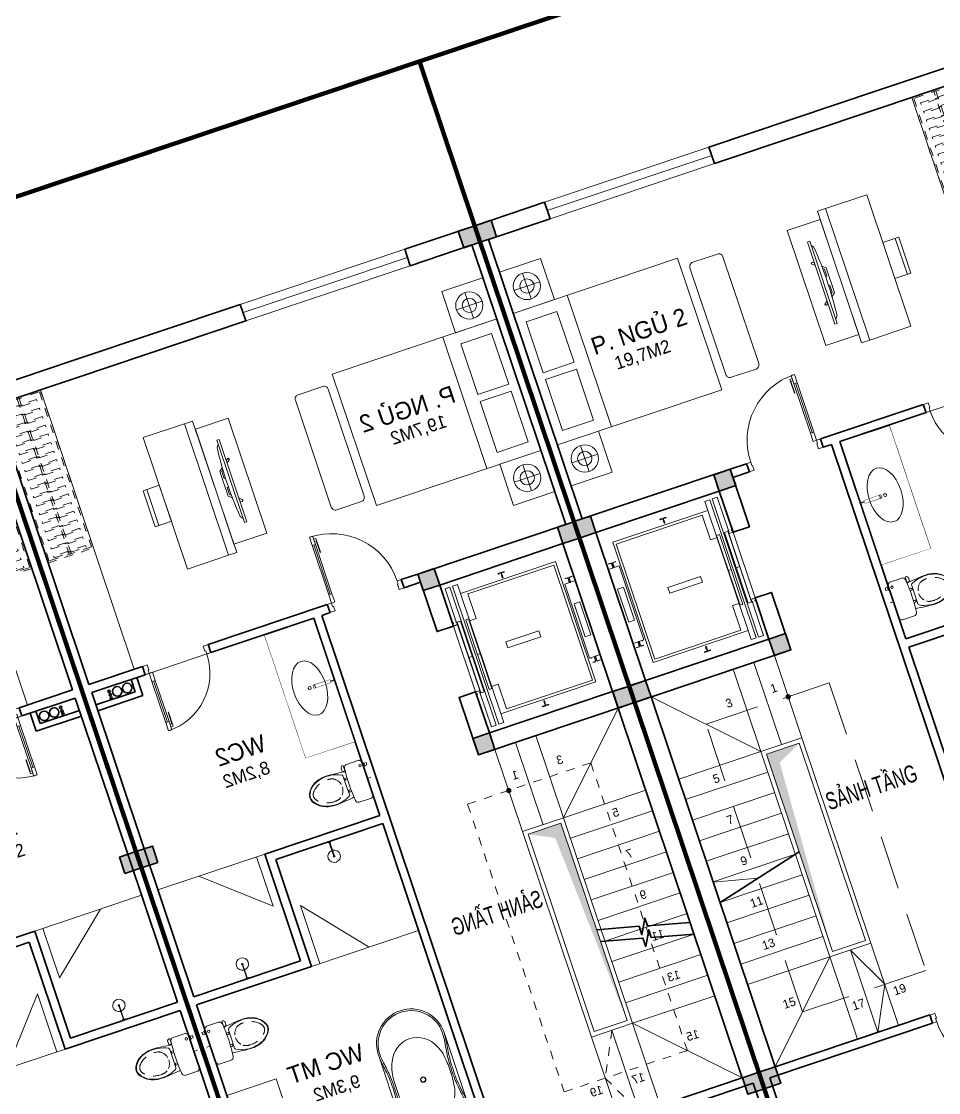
# Model space of a CAD drawing. Header units: metres. Extents: x 568332 to 569219, y 2065964 to 2066430.
# Drawn here: x 568580.95 to 568591.53, y 2066039.25 to 2066051.61 of the extents above; entities that cross this region are included whole.
import ezdxf

# ---------------------------------------------------------------- set-up
doc = ezdxf.new("R2010")
doc.units = ezdxf.units.M
for name, pattern in [('$AUDIT_BAD_LTYPE2', [0]), ('CENTER', [2, 1.25, -0.25, 0.25, -0.25]), ('HIDDEN', [0.375, 0.25, -0.125]), ('HIDDEN2', [0.1875, 0.125, -0.0625]), ('X-5M-G-MB PHONGNGU$0$HIDDEN2', [0.1875, 0.125, -0.0625]), ('xref-thap C (mb tang 32-2)$0$HIDDEN', [0.375, 0.25, -0.125])]:
    doc.linetypes.add(name, pattern=pattern)
doc.layers.get('0').update_dxf_attribs({"linetype": 'CONTINUOUS'})
doc.layers.get('DEFPOINTS').update_dxf_attribs({"linetype": 'CONTINUOUS'})
for name, color, linetype, lineweight in [('-CENTER', 143, 'CENTER', 13), ('-CONCRETE', 1, 'CONTINUOUS', 35), ('-DOOR', 137, 'CONTINUOUS', 9), ('-FURNITURE', 46, 'CONTINUOUS', 9), ('-HATCH', 8, 'CONTINUOUS', 5), ('-KH', 143, 'CONTINUOUS', 13), ('-LINE1', 7, 'CONTINUOUS', 18), ('-LINE2', 252, 'CONTINUOUS', 9), ('-STEEL1', 1, 'CONTINUOUS', 35), ('-TEXT', 7, 'CONTINUOUS', 15), ('-WALL', 4, 'CONTINUOUS', 35), ('TEXT25', 2, 'CONTINUOUS', 13)]:
    doc.layers.add(name, color=color, linetype=linetype, lineweight=lineweight)
for name, color, linetype in [('-RANH GIOI LO DAT', 12, 'CONTINUOUS'), ('ChiaLo', 128, 'CENTER'), ('ViaHeS', 32, 'CONTINUOUS')]:
    doc.layers.add(name, color=color, linetype=linetype)
doc.styles.add('SVN_AVO_thuong', font='')
doc.styles.add('T1', font='', dxfattribs={"height": 200})
doc.styles.get('SVN_AVO_thuong').set_extended_font_data('SVN-Avo')
doc.styles.get('T1').set_extended_font_data('VNgeometric Light')

# ---------------------------------------------------------------- blocks, each defined once
blk = doc.blocks.new('A$C18091ED7')
for p, q in [((0, -42), (0, 0)), ((146, -27), (179, -27)), ((146, -27), (146, -30)), ((146, -30), (166, -30)), ((153, -37), (146, -30)), ((152, 0), (152, -27)), ((152, 0), (179, 0)), ((153, -37), (166, -37)), ((153, -40), (153, -37)), ((153, -40), (178, -40)), ((153, -40), (178, -40)), ((153, -40), (153, -42)), ((185, -30), (166, -30)), ((178, -37), (166, -37)), ((185, -30), (178, -37)), ((178, -37), (178, -40)), ((178, -40), (178, -42)), ((179, 0), (179, -27)), ((179, -27), (185, -27)), ((185, -27), (185, -30)), ((-83, -267), (-83, -300)), ((-83, -278), (-83, -288)), ((-61, -290), (-83, -290)), ((-63, -265), (-81, -265)), ((-61, -267), (-61, -300)), ((61, -267), (61, -300)), ((61, -290), (83, -290)), ((63, -265), (81, -265)), ((83, -267), (83, -300)), ((83, -278), (83, -288)), ((165, -262), (165, -290)), ((168, -260), (228, -260)), ((168, -292), (207, -292)), ((231, -274), (231, -262))]:
    blk.add_line(p, q)
for points in [[(230, -219, -0.137407), (225, -235), (222, -241, -0.236081), (198, -255, -0.051961), (-198, -255, -0.236081), (-222, -241), (-225, -235, -0.137407), (-230, -219), (-230, -72, -0.198912), (-226, -63), (-209, -46, -0.198912), (-200, -42), (0, -42), (200, -42, -0.198912), (209, -46), (226, -63, -0.198912), (230, -72)], [(144, -619, -0.212405), (26, -734, -0.027685), (-1, -739, -0.022279), (-26, -734, -0.212405), (-144, -619, -0.142796), (-167, -428, -0.093005), (-128, -309, -0.256439), (-111, -300), (0, -300), (111, -300, -0.256439), (128, -309, -0.093005), (167, -428, -0.142796)]]:
    blk.add_lwpolyline(points, format="xyb", close=True)
at = {"linetype": 'xref-thap C (mb tang 32-2)$0$HIDDEN', "ltscale": 100}
blk.add_lwpolyline([(61, -669, -0.199031), (0, -699, -0.199031), (-61, -669, -0.218924), (-132, -478, -0.153791), (-112, -404, -0.236701), (0, -348, -0.236701), (112, -404, -0.153791), (132, -478, -0.218924)], format="xyb", close=True, dxfattribs=at)
blk.add_circle((166, -78), 13.9)
for centre, radius, start, end in [((-81, -267), 1.98, 90, 180), ((-63, -267), 1.98, 0, 90), ((63, -267), 1.98, 90, 180), ((81, -267), 1.98, 0, 90), ((168, -262), 2.47, 90, 180), ((168, -290), 2.47, 180, 270), ((207, -277), 15.5, 270, 306.4659), ((168, -225), 80.1, 306.4659, 320.3123), ((228, -274), 2.47, 320.3123, 0)]:
    blk.add_arc(centre, radius, start, end)
for points in [[(-156, -259), (-157, -267), (-164, -328), (-169, -385), (-184, -528), (-136, -679), (-50, -735), (-20, -741), (0, -744)], [(156, -259), (157, -267), (164, -328), (169, -385), (184, -528), (136, -679), (50, -735), (20, -741), (0, -744)]]:
    blk.add_open_spline(points, degree=3, knots=[130.613938, 130.613938, 130.613938, 130.613938, 152.852109, 311.129351, 417.703951, 561.383393, 697.692632, 710.812262, 710.812262, 710.812262, 710.812262])
blk = doc.blocks.new('shower')
for points in [[(180919, -32316), (180912, -32316), (180912, -32147), (180919, -32147)], [(180929, -32327), (180902, -32327), (180902, -32316), (180929, -32316)]]:
    blk.add_lwpolyline(points, close=True)
for radius, start, end in [(72, 272.7907, 267.2093), (8.35, 294.8355, 245.1645)]:
    blk.add_arc((180916, -32147), radius, start, end)
blk = doc.blocks.new('Sink_Cicle')
blk.add_lwpolyline([(17, -50), (-17, -50), (-18, -252), (17, -252)], close=True)
blk.add_circle((0, -300), 17.5)
at = {"layer": 'DEFPOINTS'}
blk.add_line((0, -100), (0, 0), dxfattribs=at)
blk.add_wipeout([(17, -50), (-17, -50), (-18, -252), (17, -252)])
at = {"layer": '-FURNITURE', "linetype": 'Continuous'}
blk.add_ellipse((0, -300), major_axis=(-325, 0), ratio=0.584615, dxfattribs=at)
blk.add_line((-18, -237), (17, -237))
blk = doc.blocks.new('*U185')
at = {"ltscale": 300}
blk.add_lwpolyline([(0, 0), (1500, 0), (1500, -600), (0, -600)], close=True, dxfattribs=at)
blk.add_wipeout([(0, 0), (1500, 0), (1500, -600), (0, -600)], dxfattribs=at)
blk.add_blockref('Sink_Cicle', (750, 0), dxfattribs=at)
blk = doc.blocks.new('A$C52EE6B0C')
for p, q in [((-17.21, 15.73), (17.22, 15.73)), ((-17.21, -15.76), (17.25, -15.76))]:
    blk.add_line(p, q)
for radius in [1.2, 1.06]:
    blk.add_circle((0, -0.01), radius)
for centre, radius, start, end in [((-17.24, -0.01), 15.75, 90, 180.006), ((-17.26, 0.1), 14.92, 89.8926, 114.0143), ((-18.18, -21.57), 37.31, 80.3254, 88.5595), ((-17.86, -16.41), 31.44, 80.9553, 88.8517), ((3.49, 116.01), 102.69, 260.8064, 264.3565), ((10, 158.8), 145.24, 261.3218, 262.6566), ((-0.88, 77.07), 62.8, 262.9723, 270.8035), ((0.89, 77.07), 62.8, 269.1965, 277.0277), ((-18.44, 226.88), 214.55, 276.9922, 278.5968), ((-9.99, 158.8), 145.24, 277.3434, 278.6782), ((18.19, -21.57), 37.31, 91.4405, 99.6746), ((17.5, -11.01), 26.04, 90.5716, 98.5262), ((17.38, 0.65), 14.38, 65.524, 90.5716), ((17.25, -0.01), 15.75, 359.994, 90), ((-17.21, 0), 15.03, 114.0143, 180.0588), ((-7.45, -0.4), 12.19, 113.3669, 178.172), ((-5.42, -2.21), 14.69, 98.5198, 117.8513), ((-0.26, -36.68), 49.55, 89.6984, 98.5198), ((-0.44, 89.41), 75.84, 265.3361, 270.3355), ((0.58, 84.46), 70.9, 269.5363, 275.751), ((0.27, -36.68), 49.55, 81.4802, 90.3016), ((5.43, -2.21), 14.69, 62.1487, 81.4802), ((7.46, -0.4), 12.19, 1.828, 66.6331), ((17.03, -0.12), 15.22, 0.4019, 65.524), ((28.3, 2.77), 0.286, 160.8079, 185.6776), ((1.03, 0.06), 27.11, 359.8448, 5.6776), ((28.15, 2.82), 0.123, 123.4741, 160.8079), ((28.12, 2.87), 0.0732, 85.7912, 123.4741), ((28.11, 2.83), 0.109, 39.0943, 85.7912), ((27.99, 2.72), 0.275, 4.9413, 41.0024), ((1.84, 0.05), 26.56, 359.8607, 5.8154), ((-17.24, -0.02), 15.75, 179.994, 270), ((-17.21, -0.03), 15.03, 179.9411, 245.9857), ((-7.45, 0.37), 12.19, 181.828, 246.6331), ((7.46, 0.37), 12.19, 293.3669, 358.172), ((17.25, -0.02), 15.75, 270, 0.006), ((17.03, 0.09), 15.22, 294.476, 359.5981), ((1.03, -0.09), 27.11, 354.3224, 0.1552), ((28.3, -2.8), 0.286, 174.3224, 199.1921), ((28.15, -2.85), 0.123, 199.1921, 236.5259), ((28.12, -2.89), 0.0732, 236.5259, 274.2088), ((28.11, -2.86), 0.109, 274.2088, 320.9057), ((27.99, -2.75), 0.275, 318.9976, 355.0587), ((1.84, -0.08), 26.56, 354.1846, 0.1393), ((-17.26, -0.13), 14.92, 245.9857, 270.1074), ((3.49, -116.04), 102.69, 95.6435, 99.1936), ((-5.42, 2.18), 14.69, 242.1487, 261.4802), ((-0.88, -77.1), 62.8, 89.1965, 97.0277), ((-0.26, 36.65), 49.55, 261.4802, 270.3016), ((-0.44, -89.44), 75.84, 89.6645, 94.6639), ((0.27, 36.65), 49.55, 269.6984, 278.5198), ((0.58, -84.49), 70.9, 84.249, 90.4637), ((0.89, -77.1), 62.8, 82.9723, 90.8035), ((5.43, 2.18), 14.69, 278.5198, 297.8513), ((-18.44, -226.91), 214.55, 81.4032, 83.0078), ((17.38, -0.67), 14.38, 269.4284, 294.476), ((-18.18, 21.54), 37.31, 271.4405, 279.6746), ((-17.86, 16.38), 31.44, 271.1483, 279.0447), ((10, -158.82), 145.24, 97.3434, 98.6782), ((-9.99, -158.82), 145.24, 81.3218, 82.6566), ((18.19, 21.54), 37.31, 260.3254, 268.5595), ((17.5, 10.99), 26.04, 261.4738, 269.4284)]:
    blk.add_arc(centre, radius, start, end)
at = {"layer": 'DEFPOINTS'}
for tag, p in [('MODELNUMBER', (0, 0)), ('TRADENAME', (0, 0)), ('PRODUCT', (0, 0)), ('MATERIAL', (0, -0.01))]:
    blk.add_attdef(tag, p, '', height=0.001, dxfattribs=at)
blk = doc.blocks.new('XR.MB.LM123$0$tvi 1')
blk.add_lwpolyline([(29, 0), (29, -1000), (0, -1000), (0, 0)], close=True)
for points in [[(29, -50), (52, -81)], [(-24, -236), (-39, -252)], [(0, -256), (-24, -236)], [(0, -285), (-39, -252)], [(70, -315), (111, -350), (111, -650), (70, -685)], [(89, -446), (89, -360), (71, -345)], [(89, -446), (73, -446)], [(89, -554), (89, -640), (71, -655)], [(89, -554), (73, -554)], [(0, -715), (-39, -748)], [(-24, -764), (-39, -748)], [(0, -744), (-24, -764)], [(29, -950), (52, -919)]]:
    blk.add_lwpolyline(points)
blk.add_arc((-4025, -500), 4099, 354.1311, 5.8689)
blk = doc.blocks.new('*U188')
at = {"linetype": 'X-5M-G-MB PHONGNGU$0$HIDDEN2'}
for points in [[(0, 600), (0, 0), (2098, 0), (2098, 600)], [(2078, 580), (2078, 20), (20, 20), (20, 580)], [(2078, 287), (2078, 313), (20, 313), (20, 287)], [(114, 319), (109, 319), (109, 280), (114, 280)], [(228, 319), (223, 319), (223, 280), (228, 280)], [(342, 319), (337, 319), (337, 280), (342, 280)], [(456, 319), (451, 319), (451, 280), (456, 280)], [(570, 319), (565, 319), (565, 280), (570, 280)], [(684, 319), (679, 319), (679, 280), (684, 280)], [(798, 319), (793, 319), (793, 280), (798, 280)], [(912, 319), (907, 319), (907, 280), (912, 280)], [(1026, 319), (1021, 319), (1021, 280), (1026, 280)], [(1140, 319), (1135, 319), (1135, 280), (1140, 280)], [(1254, 319), (1249, 319), (1249, 280), (1254, 280)], [(1368, 319), (1363, 319), (1363, 280), (1368, 280)], [(1482, 319), (1477, 319), (1477, 280), (1482, 280)], [(1596, 319), (1591, 319), (1591, 280), (1596, 280)], [(1710, 319), (1705, 319), (1705, 280), (1710, 280)], [(1824, 319), (1819, 319), (1819, 280), (1824, 280)], [(1938, 319), (1933, 319), (1933, 280), (1938, 280)], [(2052, 319), (2047, 319), (2047, 280), (2052, 280)]]:
    blk.add_lwpolyline(points, close=True, dxfattribs=at)
for points in [[(122, 313), (122, 515), (100, 515), (100, 313)], [(236, 313), (236, 515), (214, 515), (214, 313)], [(350, 313), (350, 515), (328, 515), (328, 313)], [(464, 313), (464, 515), (442, 515), (442, 313)], [(578, 313), (578, 515), (556, 515), (556, 313)], [(692, 313), (692, 515), (670, 515), (670, 313)], [(806, 313), (806, 515), (784, 515), (784, 313)], [(920, 313), (920, 515), (898, 515), (898, 313)], [(1034, 313), (1034, 515), (1012, 515), (1012, 313)], [(1148, 313), (1148, 515), (1126, 515), (1126, 313)], [(1262, 313), (1262, 515), (1240, 515), (1240, 313)], [(1376, 313), (1376, 515), (1354, 515), (1354, 313)], [(1490, 313), (1490, 515), (1468, 515), (1468, 313)], [(1604, 313), (1604, 515), (1582, 515), (1582, 313)], [(1718, 313), (1718, 515), (1696, 515), (1696, 313)], [(1832, 313), (1832, 515), (1810, 515), (1810, 313)], [(1946, 313), (1946, 515), (1924, 515), (1924, 313)], [(2060, 313), (2060, 515), (2038, 515), (2038, 313)], [(100, 287), (100, 92), (122, 92), (122, 287)], [(214, 287), (214, 92), (236, 92), (236, 287)], [(328, 287), (328, 92), (350, 92), (350, 287)], [(442, 287), (442, 92), (464, 92), (464, 287)], [(556, 287), (556, 92), (578, 92), (578, 287)], [(670, 287), (670, 92), (692, 92), (692, 287)], [(784, 287), (784, 92), (806, 92), (806, 287)], [(898, 287), (898, 92), (920, 92), (920, 287)], [(1012, 287), (1012, 92), (1034, 92), (1034, 287)], [(1126, 287), (1126, 92), (1148, 92), (1148, 287)], [(1240, 287), (1240, 92), (1262, 92), (1262, 287)], [(1354, 287), (1354, 92), (1376, 92), (1376, 287)], [(1468, 287), (1468, 92), (1490, 92), (1490, 287)], [(1582, 287), (1582, 92), (1604, 92), (1604, 287)], [(1696, 287), (1696, 92), (1718, 92), (1718, 287)], [(1810, 287), (1810, 92), (1832, 92), (1832, 287)], [(1924, 287), (1924, 92), (1946, 92), (1946, 287)], [(2038, 287), (2038, 92), (2060, 92), (2060, 287)]]:
    blk.add_lwpolyline(points, dxfattribs=at)
blk = doc.blocks.new('X-5M-G-MB PHONGNGU$0$A$C25DB0C3F')
at = {"elevation": 0}
for points in [[(0, 438), (197, 438), (197, 0), (0, 0)], [(197, 438), (197, 0), (0, 0), (0, 438)]]:
    blk.add_lwpolyline(points, close=True, dxfattribs=at)
at = {"elevation": 0, "flags": 128}
blk.add_lwpolyline([(44, 438), (44, 0)], dxfattribs=at)
blk = doc.blocks.new('G1600')
for p, q in [((137477, -212827), (139077, -212827)), ((137228, -213392), (137228, -213077)), ((139326, -213392), (139326, -213077)), ((137385, -213234), (137070, -213234)), ((139169, -213234), (139484, -213234))]:
    blk.add_line(p, q)
blk.add_lwpolyline([(137477, -213484), (137477, -211484), (139077, -211484), (139077, -213484), (137477, -213484)])
for points in [[(136977, -213484), (136977, -212984), (137477, -212984), (137477, -213484)], [(137617, -213375), (137617, -212999), (138235, -212999), (138235, -213375)], [(138937, -213375), (138937, -212999), (138320, -212999), (138320, -213375)], [(139577, -213484), (139577, -212984), (139077, -212984), (139077, -213484)]]:
    blk.add_lwpolyline(points, close=True)
for centre, radius in [((137228, -213234), 157), ((139326, -213234), 157), ((137228, -213234), 82.4), ((139326, -213234), 82.4)]:
    blk.add_circle(centre, radius)
blk = doc.blocks.new('X-5M-DH-2-CORE$0$A$C75E80C28')
at = {"layer": '-LINE2', "linetype": 'Continuous', "ltscale": 2}
for p, q in [((-557, -112), (-560, -112)), ((-510, -22), (-510, -51)), ((-507, -22), (-510, -22)), ((-510, -109), (-510, -79)), ((-507, -22), (-507, -51)), ((-507, -109), (-507, -79)), ((-456, -57), (-501, -57)), ((-456, -60), (-501, -60)), ((-456, -70), (-501, -70)), ((-456, -73), (-501, -73)), ((-453, -63), (-453, -67)), ((-450, -63), (-450, -67)), ((450, -63), (450, -67)), ((453, -63), (453, -67)), ((456, -57), (501, -57)), ((456, -60), (501, -60)), ((456, -70), (501, -70)), ((456, -73), (501, -73)), ((457, -112), (460, -112)), ((507, -22), (510, -22)), ((507, -22), (507, -51)), ((507, -109), (507, -79)), ((510, -22), (510, -51)), ((510, -109), (510, -79)), ((-731, -149), (731, -149)), ((-731, -1305), (-731, -149)), ((-700, -179), (700, -179)), ((-700, -1225), (-700, -179)), ((700, -1225), (700, -179)), ((731, -1305), (731, -149)), ((-700, -1225), (-400, -1225)), ((-400, -1305), (-400, -1225)), ((700, -1225), (400, -1225)), ((400, -1305), (400, -1225)), ((840, -1305), (-840, -1305)), ((-840, -1365), (-840, -1305)), ((425, -1309), (-425, -1309)), ((-425, -1343), (-425, -1309)), ((425, -1343), (-425, -1343)), ((0, -1309), (0, -1343)), ((425, -1343), (425, -1309)), ((840, -1365), (840, -1305)), ((840, -1365), (-840, -1365)), ((840, -1395), (-840, -1395)), ((-840, -1395), (-840, -1455)), ((-840, -1455), (-435, -1455)), ((-435, -1450), (-435, -1460)), ((-435, -1450), (-400, -1450)), ((-435, -1460), (-425, -1460)), ((-433, -1452), (-433, -1458)), ((-433, -1452), (-402, -1452)), ((-433, -1458), (-425, -1458)), ((430, -1406), (-430, -1406)), ((-430, -1406), (-430, -1446)), ((430, -1446), (-430, -1446)), ((-425, -1458), (-425, -1460)), ((-402, -1452), (-402, -1498)), ((400, -1450), (-400, -1450)), ((-400, -1450), (-400, -1500)), ((0, -1406), (0, -1446)), ((400, -1450), (400, -1500)), ((435, -1450), (400, -1450)), ((402, -1452), (402, -1498)), ((433, -1452), (402, -1452)), ((433, -1458), (425, -1458)), ((425, -1458), (425, -1460)), ((435, -1460), (425, -1460)), ((430, -1406), (430, -1446)), ((433, -1452), (433, -1458)), ((435, -1450), (435, -1460)), ((840, -1455), (435, -1455)), ((840, -1395), (840, -1455)), ((-435, -1490), (-435, -1500)), ((-435, -1490), (-425, -1490)), ((-435, -1500), (-400, -1500)), ((-433, -1492), (-433, -1498)), ((-433, -1492), (-425, -1492)), ((-433, -1498), (-402, -1498)), ((-425, -1490), (-425, -1492)), ((435, -1500), (400, -1500)), ((433, -1498), (402, -1498)), ((425, -1490), (425, -1492)), ((435, -1490), (425, -1490)), ((433, -1492), (425, -1492)), ((433, -1492), (433, -1498)), ((435, -1490), (435, -1500))]:
    blk.add_line(p, q, dxfattribs=at)
for points in [[(-450, 0), (-450, -130), (450, -130), (450, 0)], [(-200, -29), (200, -29), (200, -101), (-200, -101)], [(-36, -584), (36, -584), (36, -984), (-36, -984)]]:
    blk.add_lwpolyline(points, close=True, dxfattribs=at)
for points in [[(-780, -789), (-751, -789, 0.414214), (-750, -788), (-750, -784), (-750, -780, 0.414214), (-751, -779), (-780, -779, -0.256978), (-784, -782), (-798, -782, -0.414214), (-801, -779), (-804, -749, 0.414214), (-807, -746), (-812, -746), (-812, -784), (-812, -821), (-807, -821, 0.414214), (-804, -818), (-801, -789, -0.414214), (-798, -786), (-784, -786, -0.256978), (-780, -789)], [(780, -789), (751, -789, -0.414214), (750, -788), (750, -784), (750, -780, -0.414214), (751, -779), (780, -779, 0.256978), (784, -782), (798, -782, 0.414214), (801, -779), (804, -749, -0.414214), (807, -746), (812, -746), (812, -784), (812, -821), (807, -821, -0.414214), (804, -818), (801, -789, 0.414214), (798, -786), (784, -786, 0.256978), (780, -789)]]:
    blk.add_lwpolyline(points, format="xyb", dxfattribs=at)
for centre, radius, start, end in [((-501, -51), 9.4, 180, 270), ((-501, -79), 9.4, 90, 180), ((-501, -51), 6.2, 180, 270), ((-501, -79), 6.2, 90, 180), ((-456, -63), 6.2, 0, 90), ((-456, -63), 3, 0, 90), ((-456, -67), 6.2, 270, 0), ((-456, -67), 3, 270, 0), ((456, -63), 6.2, 90, 180), ((456, -67), 6.2, 180, 270), ((456, -63), 3, 90, 180), ((456, -67), 3, 180, 270), ((501, -51), 6.2, 270, 0), ((501, -51), 9.4, 270, 0), ((501, -79), 9.4, 0, 90), ((501, -79), 6.2, 0, 90)]:
    blk.add_arc(centre, radius, start, end, dxfattribs=at)
blk = doc.blocks.new('A$C5C575821')
at = {"layer": '-CONCRETE'}
h = blk.add_hatch(color=256, dxfattribs=at)
h.dxf.hatch_style = 1
h.paths.add_polyline_path([(0, 200), (0, 0), (200, 0), (200, 200)])
blk.add_lwpolyline([(0, 0), (200, 0), (200, 200), (0, 200)], close=True, dxfattribs=at)
blk = doc.blocks.new('A$C3F71457E')
at = {"layer": '-CONCRETE'}
blk.add_lwpolyline([(0, -100), (0, 400), (-1500, 400), (-1500, -1400), (0, -1400), (0, -900), (200, -900), (200, -1600), (-1700, -1600), (-1700, 600), (200, 600), (200, -100), (0, -100)], dxfattribs=at)
at = {"layer": '-LINE1'}
blk.add_line((0, -900), (0, -100), dxfattribs=at)
at = {"layer": '-WALL'}
for p in [(-1700, 400), (0, 400), (-1700, -1600), (0, -1600)]:
    blk.add_blockref('A$C5C575821', p, dxfattribs=at)
at = {"color": 2, "rotation": 90}
blk.add_blockref('X-5M-DH-2-CORE$0$A$C75E80C28', (-1500, -500), dxfattribs=at)
blk = doc.blocks.new('*U148')
at = {"linetype": '$AUDIT_BAD_LTYPE2'}
for p, q in [((70, 100), (70, 600)), ((90, 600), (90, 100))]:
    blk.add_line(p, q, dxfattribs=at)
for points in [[(50, 600), (90, 600), (90, 700), (50, 700), (50, 600)], [(50, 603), (50, 100)], [(50, 100), (90, 100), (90, 0), (50, 0), (50, 100)]]:
    blk.add_lwpolyline(points)
for points in [[(118, 495), (118, 664), (90, 664), (90, 636), (113, 636), (113, 495)], [(0, 0), (50, 0), (50, -40), (60, -40), (60, -100), (0, -100)], [(800, 0), (750, 0), (750, -40), (740, -40), (740, -100), (800, -100)]]:
    blk.add_lwpolyline(points, close=True)
at = {"linetype": '$AUDIT_BAD_LTYPE2', "ltscale": 0.3}
blk.add_arc((50, 0), 700, 0, 90, dxfattribs=at)
blk = doc.blocks.new('*U149')
at = {"linetype": '$AUDIT_BAD_LTYPE2'}
for p, q in [((70, 100), (70, 700)), ((90, 700), (90, 100))]:
    blk.add_line(p, q, dxfattribs=at)
for points in [[(50, 700), (90, 700), (90, 800), (50, 800), (50, 700)], [(50, 703), (50, 100)], [(50, 100), (90, 100), (90, 0), (50, 0), (50, 100)]]:
    blk.add_lwpolyline(points)
for points in [[(118, 595), (118, 764), (90, 764), (90, 736), (113, 736), (113, 595)], [(0, 0), (50, 0), (50, -40), (60, -40), (60, -100), (0, -100)], [(900, 0), (850, 0), (850, -40), (840, -40), (840, -100), (900, -100)]]:
    blk.add_lwpolyline(points, close=True)
at = {"linetype": '$AUDIT_BAD_LTYPE2', "ltscale": 0.3}
blk.add_arc((50, 0), 800, 0, 90, dxfattribs=at)
blk = doc.blocks.new('TRUC M4')
at = {"layer": '-WALL'}
for p in [(-200, 14600), (-200, 9000), (5600, 9000), (-200, 4300)]:
    blk.add_blockref('A$C5C575821', p, dxfattribs=at)
blk = doc.blocks.new('M4- T3')
at = {"layer": '-HATCH', "true_color": 0x8c8896}
h = blk.add_hatch(color=252, dxfattribs=at)
h.dxf.hatch_style = 1
edge = h.paths.add_edge_path()
edge.add_arc((718472, 40240), 24.6, 0, 360)
h = blk.add_hatch(color=252, dxfattribs=at)
h.dxf.hatch_style = 1
h.paths.add_polyline_path([(718422, 39691), (718023, 39691), (718023, 37291), (718138, 39552)])
at = {"layer": '-CONCRETE'}
for centre, radius in [((722268, 42761, 0), 55), ((722389, 42761, 0), 55), ((722479, 42792, 0), 13), ((722479, 42750, 0), 13), ((722479, 42712, 0), 13)]:
    blk.add_circle(centre, radius, dxfattribs=at)
at = {"layer": '-DOOR'}
blk.add_line((721223, 42841), (722023, 42841), dxfattribs=at)
blk.add_lwpolyline([(717623, 46541), (719623, 46541), (719623, 46341), (717623, 46341)], close=True, dxfattribs=at)
blk.add_lwpolyline([(717623, 46441), (719623, 46441)], dxfattribs=at)
at = {"layer": '-FURNITURE'}
for p, q in [((721373, 40441), (722673, 40441)), ((719973, 39041), (721273, 39041))]:
    blk.add_line(p, q, dxfattribs=at)
for points in [[(722123, 42941), (722123, 46341), (722673, 46341), (722673, 42941)], [(720573, 45441), (720673, 45441), (720673, 43841), (720573, 43841)], [(720673, 45441), (721173, 45441), (721173, 43841), (720673, 43841)], [(720173, 43942), (720173, 45341), (720573, 45341), (720573, 43942)], [(722673, 36241), (722673, 37940), (722073, 37940), (722073, 36241)]]:
    blk.add_lwpolyline(points, close=True, dxfattribs=at)
blk.add_lwpolyline([(719023, 45341), (719323, 45341, -0.414214), (719373, 45291), (719373, 43991, -0.414214), (719323, 43941), (719023, 43941, -0.414214), (718973, 43991), (718973, 45291, -0.414214)], format="xyb", close=True, dxfattribs=at)
for points in [[(721473, 40441), (721473, 39841), (722173, 40441)], [(721173, 39041), (721173, 39747), (720573, 39041)]]:
    blk.add_lwpolyline(points, dxfattribs=at)
at = {"layer": '-KH', "linetype": 'HIDDEN2', "ltscale": 5}
blk.add_lwpolyline([(718972, 36741), (717473, 36741), (717473, 40241), (718972, 40241)], close=True, dxfattribs=at)
blk.add_lwpolyline([(718223, 37241), (718472, 36741), (718223, 36241)], dxfattribs=at)
at = {"layer": '-KH'}
blk.add_circle((718472, 40240), 24.6, dxfattribs=at)
at = {"layer": '-LINE1'}
for p, q in [((717973, 39741), (716973, 40741)), ((717973, 40741), (717973, 39741)), ((718223, 39741), (718223, 40741)), ((718223, 40741), (718223, 39741)), ((718472, 39741), (718472, 40741)), ((718472, 40741), (718472, 39741)), ((717973, 36241), (717973, 37241)), ((718223, 37241), (718223, 36241)), ((718223, 36241), (718223, 37241)), ((718472, 37241), (718472, 36241)), ((718472, 36241), (718472, 37241))]:
    blk.add_line(p, q, dxfattribs=at)
at = {"layer": '-LINE1', "lineweight": 18}
for p, q in [((717973, 39741), (716973, 39741)), ((717973, 39491), (716973, 39491)), ((717973, 39241), (716973, 39241)), ((717973, 38991), (716973, 38991)), ((717973, 38741), (716973, 38741)), ((717973, 38491), (716973, 38491)), ((717973, 38241), (716973, 38241)), ((717973, 37991), (716973, 37991)), ((717973, 37741), (716973, 37741)), ((717973, 37491), (716973, 37491)), ((717973, 37241), (716973, 36241)), ((717973, 37241), (716973, 37241))]:
    blk.add_line(p, q, dxfattribs=at)
at = {"layer": '-LINE1'}
for points in [[(718472, 37241), (717973, 37241), (717973, 39741), (718472, 39741)], [(718422, 37291), (718023, 37291), (718023, 39691), (718422, 39691)]]:
    blk.add_lwpolyline(points, close=True, dxfattribs=at)
at = {"layer": '-RANH GIOI LO DAT', "linetype": 'HIDDEN', "ltscale": 10, "const_width": 50}
blk.add_lwpolyline([(716773, 48541), (722773, 48541), (722773, 28541), (716773, 28541)], close=True, dxfattribs=at)
at = {"layer": '-WALL'}
for p, q in [((721673, 46541), (722773, 46541)), ((722773, 46541), (722773, 31541)), ((722673, 46341), (721673, 46341)), ((722673, 42941), (722673, 46341)), ((718873, 42941), (718673, 42941)), ((718873, 42941), (718873, 42841)), ((719773, 42841), (719773, 42941)), ((719773, 42941), (721223, 42941)), ((721223, 42941), (721223, 42841)), ((722023, 42841), (722023, 42941)), ((722023, 42941), (722673, 42941)), ((718873, 42841), (718673, 42841)), ((719873, 42841), (719773, 42841)), ((719873, 36241), (719873, 42841)), ((722673, 42841), (722023, 42841)), ((722123, 42621), (722123, 42841)), ((722193, 42691), (722193, 42841)), ((722673, 40941), (722673, 42841)), ((722193, 42691), (722673, 42691)), ((722123, 42621), (722673, 42621)), ((722673, 39141), (722673, 40941)), ((716773, 31541), (716773, 40741)), ((716973, 40741), (716973, 36241)), ((721373, 40441), (719972, 40441)), ((721373, 40441), (721373, 39141)), ((721273, 40341), (719972, 40341)), ((719972, 40341), (719972, 36241)), ((721273, 39041), (721273, 40341)), ((721373, 39141), (722673, 39141)), ((722673, 39041), (721273, 39041)), ((722673, 36241), (722673, 39041)), ((716973, 36241), (718853, 36241)), ((716873, 36141), (718853, 36141)), ((718853, 36141), (716873, 36141)), ((716873, 36141), (716873, 31741))]:
    blk.add_line(p, q, dxfattribs=at)
for points in [[(716773, 42942), (716772, 46541), (717623, 46541), (717623, 46341)], [(721673, 46541), (719623, 46541), (719623, 46341), (721673, 46341)], [(717623, 46341), (716873, 46341), (716873, 42942)], [(718673, 42841), (718673, 42941)], [(718673, 42941), (718673, 42841)], [(718873, 42841), (718873, 42941)], [(718023, 38396), (717546, 38277), (717546, 38175), (717453, 38347), (717453, 38253), (716973, 38133)], [(718023, 38254), (717546, 38135), (717546, 38033), (717453, 38205), (717453, 38111), (716973, 37991)]]:
    blk.add_lwpolyline(points, dxfattribs=at)
at = {"layer": '-DOOR', "xscale": -1}
blk.add_blockref('*U149', (719773, 42941), dxfattribs=at)
at = {"layer": '-DOOR', "rotation": 180}
blk.add_blockref('*U148', (722023, 42841), dxfattribs=at)
at = {"layer": '-FURNITURE', "extrusion": (0, 0, -1), "xscale": 0.916666666665974, "yscale": 0.916666666665974, "zscale": -0.916666666665974, "rotation": 270}
blk.add_blockref('*U188', (-722673, 46341), dxfattribs=at)
at = {"layer": '-FURNITURE'}
for name, p, rotation in [('G1600', (930357, 182918), 270), ('A$C18091ED7', (719930, 40891), 89.99999999999999), ('shower', (901538, 8015), 180)]:
    blk.add_blockref(name, p, dxfattribs=dict(at, rotation=rotation))
at = {"layer": '-FURNITURE', "extrusion": (0, 0, -1), "rotation": 179.9963102775916}
blk.add_blockref('XR.MB.LM123$0$tvi 1', (-720350, 44141), dxfattribs=at)
at = {"layer": '-FURNITURE', "xscale": -1}
for name, p, rotation in [('X-5M-G-MB PHONGNGU$0$A$C25DB0C3F', (721370, 44422), 359.9992859249025), ('A$C18091ED7', (722715, 38541), 270)]:
    blk.add_blockref(name, p, dxfattribs=dict(at, rotation=rotation))
blk.add_blockref('shower', (902938, 71467), dxfattribs=at)
at = {"layer": '-FURNITURE', "xscale": 25.39829667096628, "yscale": 25.39829667096628, "zscale": 25.39829667096628, "rotation": 270}
blk.add_blockref('A$C52EE6B0C', (720468, 37393), dxfattribs=at).add_auto_attribs({'MODELNUMBER': 'K-1800', 'TRADENAME': 'ABRAZO', 'PRODUCT': 'BATH', 'MATERIAL': 'LITHOCAST'})
at = {"layer": '-WALL', "xscale": -1, "rotation": 180}
blk.add_blockref('A$C3F71457E', (718473, 41341), dxfattribs=at)
at = {"layer": '-TEXT', "style": 'T1'}
for s, p in [('3', (717765, 40339)), ('1', (718309, 40338)), ('5', (717348, 39559)), ('7', (717348, 39059)), ('9', (717348, 38559)), ('11', (717298, 38063)), ('13', (717275, 37559)), ('15', (717286, 36839)), ('17', (718038, 36568)), ('19', (718542, 36581))]:
    blk.add_text(s, height=100, rotation=360, dxfattribs=at).set_placement(p)
at = {"layer": 'TEXT25'}
for s, height, style, p in [('P. NGỦ 2', 200, 'SVN_AVO_thuong', (717610, 44684)), ('19,7M2', 150, 'T1', (717800, 44443)), ('WC2', 200, 'SVN_AVO_thuong', (720962, 41563)), ('8,2M2', 150, 'T1', (721004, 41304)), ('WC MT', 200, 'SVN_AVO_thuong', (721025, 37823)), ('9,3M2', 150, 'T1', (721165, 37544))]:
    blk.add_text(s, height=height, rotation=360, dxfattribs=dict(at, style=style)).set_placement(p)
at = {"layer": 'TEXT25', "style": 'SVN_AVO_thuong', "width": 0.7}
blk.add_text('SẢNH TẦNG', height=200, rotation=360, dxfattribs=at).set_placement((718505, 38846))
at = {"layer": '-FURNITURE', "extrusion": (0, 0, -1), "xscale": -1, "zscale": -1, "rotation": 270}
blk.add_blockref('*U185', (-719972, 41341), dxfattribs=at)
at = {"layer": '-WALL'}
for p, q in [((721223, 42841), (719972, 42841)), ((719972, 42841), (719972, 40441))]:
    blk.add_line(p, q, dxfattribs=at)
at = {"layer": '-STEEL1'}
blk.add_blockref('TRUC M4', (716972, 31741), dxfattribs=at)
blk = doc.blocks.new('*U205')
at = {"linetype": 'X-5M-G-MB PHONGNGU$0$HIDDEN2'}
for points in [[(0, 600), (0, 0), (1402, 0), (1402, 600)], [(1382, 580), (1382, 20), (20, 20), (20, 580)], [(1382, 287), (1382, 313), (20, 313), (20, 287)], [(114, 319), (109, 319), (109, 280), (114, 280)], [(228, 319), (223, 319), (223, 280), (228, 280)], [(342, 319), (337, 319), (337, 280), (342, 280)], [(456, 319), (451, 319), (451, 280), (456, 280)], [(570, 319), (565, 319), (565, 280), (570, 280)], [(684, 319), (679, 319), (679, 280), (684, 280)], [(798, 319), (793, 319), (793, 280), (798, 280)], [(912, 319), (907, 319), (907, 280), (912, 280)], [(1026, 319), (1021, 319), (1021, 280), (1026, 280)], [(1140, 319), (1135, 319), (1135, 280), (1140, 280)], [(1254, 319), (1249, 319), (1249, 280), (1254, 280)], [(1368, 319), (1363, 319), (1363, 280), (1368, 280)]]:
    blk.add_lwpolyline(points, close=True, dxfattribs=at)
for points in [[(122, 313), (122, 515), (100, 515), (100, 313)], [(236, 313), (236, 515), (214, 515), (214, 313)], [(350, 313), (350, 515), (328, 515), (328, 313)], [(464, 313), (464, 515), (442, 515), (442, 313)], [(578, 313), (578, 515), (556, 515), (556, 313)], [(692, 313), (692, 515), (670, 515), (670, 313)], [(806, 313), (806, 515), (784, 515), (784, 313)], [(920, 313), (920, 515), (898, 515), (898, 313)], [(1034, 313), (1034, 515), (1012, 515), (1012, 313)], [(1148, 313), (1148, 515), (1126, 515), (1126, 313)], [(1262, 313), (1262, 515), (1240, 515), (1240, 313)], [(1376, 313), (1376, 515), (1354, 515), (1354, 313)], [(100, 287), (100, 92), (122, 92), (122, 287)], [(214, 287), (214, 92), (236, 92), (236, 287)], [(328, 287), (328, 92), (350, 92), (350, 287)], [(442, 287), (442, 92), (464, 92), (464, 287)], [(556, 287), (556, 92), (578, 92), (578, 287)], [(670, 287), (670, 92), (692, 92), (692, 287)], [(784, 287), (784, 92), (806, 92), (806, 287)], [(898, 287), (898, 92), (920, 92), (920, 287)], [(1012, 287), (1012, 92), (1034, 92), (1034, 287)], [(1126, 287), (1126, 92), (1148, 92), (1148, 287)], [(1240, 287), (1240, 92), (1262, 92), (1262, 287)], [(1354, 287), (1354, 92), (1376, 92), (1376, 287)]]:
    blk.add_lwpolyline(points, dxfattribs=at)
blk = doc.blocks.new('TRUC M8')
at = {"layer": '-WALL'}
for p in [(-200, 14600), (-200, 9000), (-200, 4300)]:
    blk.add_blockref('A$C5C575821', p, dxfattribs=at)
blk = doc.blocks.new('A$C0C865DDF')
at = {"layer": '-HATCH', "true_color": 0x8c8896}
h = blk.add_hatch(color=252, dxfattribs=at)
h.dxf.hatch_style = 1
edge = h.paths.add_edge_path()
edge.add_arc((4.276, 11.655), 0.0246, 0, 360)
h = blk.add_hatch(color=252, dxfattribs=at)
h.dxf.hatch_style = 1
h.paths.add_polyline_path([(4.403, 11.119), (4.025, 10.992), (4.788, 8.716), (4.178, 10.897)])
at = {"layer": '-DOOR'}
blk.add_line((5.866, 14.933), (6.625, 15.188), dxfattribs=at)
blk.add_lwpolyline([(1.466, 17.359), (3.362, 17.995), (3.425, 17.805), (1.529, 17.169)], close=True, dxfattribs=at)
blk.add_lwpolyline([(1.497, 17.264), (3.394, 17.9)], dxfattribs=at)
at = {"layer": '-FURNITURE'}
for points in [[(6.713, 15.555), (5.701, 18.569), (6.222, 18.744), (7.234, 15.73)], [(4.707, 17.287), (5.181, 17.446), (5.69, 15.929), (5.216, 15.77)], [(4.612, 17.255), (4.707, 17.287), (5.216, 15.77), (5.121, 15.738)], [(4.71, 15.706), (4.265, 17.033), (4.644, 17.16), (5.09, 15.833)]]:
    blk.add_lwpolyline(points, close=True, dxfattribs=at)
blk.add_lwpolyline([(3.175, 16.667), (3.459, 16.762, -0.414214), (3.523, 16.731), (3.936, 15.498, -0.414214), (3.905, 15.435), (3.62, 15.34, -0.414214), (3.557, 15.371), (3.143, 16.604, -0.414214)], format="xyb", close=True, dxfattribs=at)
at = {"layer": '-KH', "linetype": 'HIDDEN2', "ltscale": 5}
blk.add_line((3.924, 9.561), (3.412, 9.516), dxfattribs=at)
blk.add_lwpolyline([(5.863, 8.498), (4.441, 8.021), (3.328, 11.339), (4.75, 11.816)], close=True, dxfattribs=at)
blk.add_lwpolyline([(4.993, 8.733), (5.389, 8.339), (5.311, 7.785)], dxfattribs=at)
at = {"layer": '-KH'}
blk.add_circle((4.276, 11.655), 0.0246, dxfattribs=at)
at = {"layer": '-LINE1'}
for p, q in [((4.435, 11.183), (4.117, 12.131)), ((4.117, 12.131), (4.435, 11.183)), ((4.198, 11.103), (3.88, 12.051)), ((3.88, 12.051), (4.198, 11.103)), ((3.643, 11.972), (3.961, 11.024)), ((3.961, 11.024), (2.695, 11.654)), ((5.23, 8.813), (5.548, 7.865)), ((5.548, 7.865), (5.23, 8.813)), ((5.075, 7.706), (4.756, 8.654)), ((4.993, 8.733), (5.311, 7.785)), ((5.311, 7.785), (4.993, 8.733))]:
    blk.add_line(p, q, dxfattribs=at)
at = {"layer": '-LINE1', "lineweight": 18}
for p, q in [((3.961, 11.024), (3.013, 10.706)), ((4.041, 10.787), (3.093, 10.469)), ((4.12, 10.55), (3.172, 10.232)), ((4.2, 10.313), (3.252, 9.995)), ((4.279, 10.076), (3.331, 9.758)), ((4.359, 9.839), (3.411, 9.521)), ((4.438, 9.602), (3.49, 9.284)), ((4.518, 9.365), (3.57, 9.047)), ((4.597, 9.128), (3.649, 8.809)), ((4.677, 8.891), (3.729, 8.572)), ((4.756, 8.654), (3.808, 8.335)), ((4.756, 8.654), (4.127, 7.387))]:
    blk.add_line(p, q, dxfattribs=at)
at = {"layer": '-LINE1'}
for points in [[(5.23, 8.813), (4.756, 8.654), (3.961, 11.024), (4.435, 11.183)], [(5.167, 8.844), (4.788, 8.717), (4.024, 10.992), (4.403, 11.119)]]:
    blk.add_lwpolyline(points, close=True, dxfattribs=at)
at = {"layer": '-RANH GIOI LO DAT', "linetype": 'HIDDEN', "ltscale": 10, "const_width": 0.05}
blk.add_lwpolyline([(0.024, 18.984), (5.712, 20.893), (12.075, 1.933), (6.387, 0.024)], close=True, dxfattribs=at)
at = {"layer": '-WALL'}
for p, q in [((5.305, 18.647), (6.348, 18.997)), ((6.222, 18.744), (5.369, 18.458)), ((5.305, 18.647), (3.362, 17.995)), ((3.425, 17.805), (5.369, 18.458)), ((3.362, 17.995), (3.425, 17.805)), ((0.66, 17.088), (1.466, 17.359)), ((1.466, 17.359), (1.529, 17.169)), ((1.805, 13.676), (0.66, 17.088)), ((5.834, 15.028), (5.866, 14.933)), ((4.681, 14.535), (4.649, 14.63)), ((4.776, 14.567), (4.681, 14.535)), ((3.796, 14.344), (3.607, 14.28)), ((3.796, 14.344), (3.828, 14.249)), ((3.828, 14.249), (3.638, 14.185)), ((6.962, 12.769), (5.634, 12.324)), ((6.899, 12.642), (5.666, 12.229)), ((5.666, 12.229), (6.971, 8.341)), ((2.695, 11.654), (4.127, 7.387)), ((5.433, 2.868), (2.505, 11.59)), ((3.49, 9.284), (4.402, 9.866)), ((4.127, 7.387), (5.909, 7.985)), ((5.909, 7.985), (5.941, 7.89)), ((4.064, 7.26), (5.941, 7.89)), ((5.941, 7.89), (4.064, 7.26)), ((4.064, 7.26), (5.464, 3.089))]:
    blk.add_line(p, q, dxfattribs=at)
for points in [[(1.529, 17.169), (0.819, 16.93), (1.9, 13.708)], [(3.828, 14.249), (3.796, 14.344)], [(3.638, 14.185), (3.607, 14.28)], [(3.607, 14.28), (3.638, 14.185)]]:
    blk.add_lwpolyline(points, dxfattribs=at)
at = {"layer": '-DOOR', "yscale": 0.001, "zscale": 0.001}
for p, xscale, rotation in [((4.649, 14.63), -0.001, 18.55135928507132), ((6.794, 8.176), 0.001, 198.5513592850713)]:
    blk.add_blockref('*U149', p, dxfattribs=dict(at, xscale=xscale, rotation=rotation))
at = {"layer": '-FURNITURE', "extrusion": (0, 0, -1)}
for name, p, xscale, yscale, zscale, rotation in [('*U205', (-6.222, 18.744), 0.0009166666666659741, 0.0009166666666659741, -0.000916666666665974, 251.4486407149287), ('XR.MB.LM123$0$tvi 1', (-4.815, 15.952), 0.001, 0.001, 0.001, 161.4449509925202)]:
    blk.add_blockref(name, p, dxfattribs=dict(at, xscale=xscale, yscale=yscale, zscale=zscale, rotation=rotation))
at = {"layer": '-FURNITURE', "yscale": 0.001, "zscale": 0.001}
for name, p, xscale, rotation in [('G1600', (159.757, 214.332), 0.001, 288.5513592850713), ('X-5M-G-MB PHONGNGU$0$A$C25DB0C3F', (5.692, 16.542), -0.001, 18.55064520997387), ('A$C18091ED7', (5.451, 12.737), 0.001, 108.5513592850713)]:
    blk.add_blockref(name, p, dxfattribs=dict(at, xscale=xscale, rotation=rotation))
at = {"layer": '-WALL', "xscale": -0.001, "yscale": 0.001, "zscale": 0.001, "rotation": 198.5513592850714}
blk.add_blockref('A$C3F71457E', (3.926, 12.7), dxfattribs=at)
at = {"layer": '-TEXT', "style": 'T1'}
for s, p in [('1', (4.09, 11.696)), ('3', (3.574, 11.524)), ('5', (3.427, 10.653)), ('7', (3.586, 10.179)), ('9', (3.745, 9.705)), ('11', (3.856, 9.218)), ('13', (3.994, 8.733)), ('19', (5.506, 8.209)), ('15', (4.233, 8.053)), ('17', (5.032, 8.036))]:
    blk.add_text(s, height=0.1, rotation=18.5514, dxfattribs=at).set_placement(p)
at = {"layer": 'TEXT25'}
for s, height, style, p in [('P. NGỦ 2', 0.2, 'SVN_AVO_thuong', (2.044, 15.594)), ('19,7M2', 0.15, 'T1', (2.302, 15.426))]:
    blk.add_text(s, height=height, rotation=18.5514, dxfattribs=dict(at, style=style)).set_placement(p)
at = {"layer": 'TEXT25', "style": 'SVN_AVO_thuong', "width": 0.7}
blk.add_text('SẢNH TẦNG', height=0.2, rotation=18.5514, dxfattribs=at).set_placement((4.75, 10.344))
at = {"layer": '-FURNITURE', "extrusion": (0, 0, -1), "xscale": -0.001, "yscale": 0.001, "zscale": -0.001, "rotation": 251.4486407149287}
blk.add_blockref('*U185', (-5.348, 13.177), dxfattribs=at)
at = {"layer": '-WALL'}
for p, q in [((4.649, 14.63), (5.834, 15.028)), ((5.866, 14.933), (4.871, 14.599)), ((4.871, 14.599), (5.634, 12.324)), ((6.876, 8.309), (4.776, 14.567))]:
    blk.add_line(p, q, dxfattribs=at)
at = {"layer": '-DOOR', "xscale": 0.001, "yscale": 0.001, "zscale": 0.001, "rotation": 198.5513592850713}
blk.add_blockref('*U148', (6.625, 15.188), dxfattribs=at)
at = {"layer": '-STEEL1', "xscale": 0.001, "yscale": 0.001, "zscale": 0.001, "rotation": 18.55135928507137}
blk.add_blockref('TRUC M8', (5.558, 3.121), dxfattribs=at)

msp = doc.modelspace()

# ---------------------------------------------------------------- linework, layer by layer
at = {"layer": 'ChiaLo', "ltscale": 5}
for points in [[(568529.663, 2066032.391), (568591.233, 2066053.054), (568597.596, 2066034.093)], [(568585.545, 2066051.145), (568591.908, 2066032.184)], [(568579.856, 2066049.236), (568586.219, 2066030.275)]]:
    msp.add_lwpolyline(points, dxfattribs=at)
at = {"layer": 'ViaHeS'}
msp.add_lwpolyline([(568591.233, 2066053.054), (568589.642, 2066057.794), (568528.296, 2066037.207), (568529.663, 2066032.391)], close=True, dxfattribs=at)

# ---------------------------------------------------------------- next in the draw order: block references
at = {"layer": '-CENTER', "color": 2, "true_color": 0xf1eb1f, "xscale": 0.001, "yscale": 0.001, "zscale": 0.001, "rotation": 18.55149973248752}
msp.add_blockref('M4- T3', (567910.084, 2065773.263), dxfattribs=at)

# ---------------------------------------------------------------- next in the draw order: block references
at = {"layer": '-CENTER', "color": 2, "true_color": 0xf1eb1f, "xscale": -0.001, "yscale": 0.001, "zscale": 0.001, "rotation": 18.55170734854561}
msp.add_blockref('M4- T3', (569280.515, 2066233.175), dxfattribs=at)

# ---------------------------------------------------------------- next in the draw order: block references
msp.add_blockref('A$C0C865DDF', (568585.521, 2066032.161))

doc.saveas('drawing.dxf')
